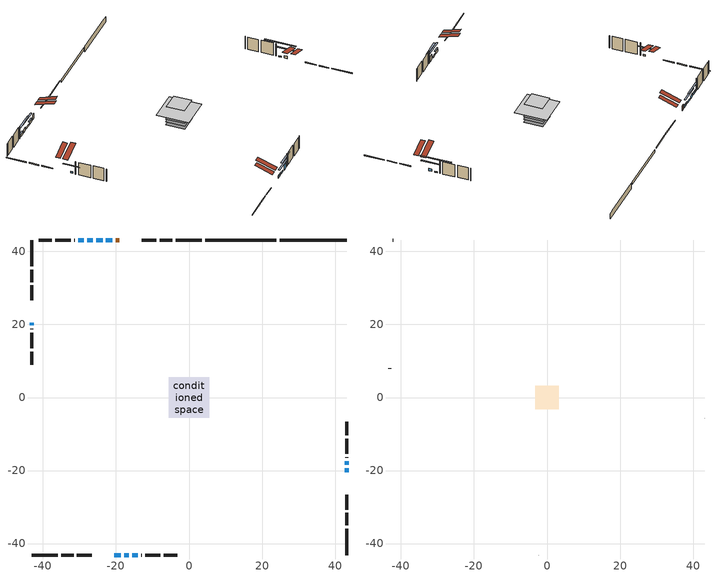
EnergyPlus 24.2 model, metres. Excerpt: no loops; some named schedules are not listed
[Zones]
conditioned space
 floor adiabatic (Floor2 construction): -3.34,-3.34 -3.34,3.34 3.34,3.34 3.34,-3.34 z0.43
 floor adiabatic (AdiabaticFloorConstruction): -5.61,-5.61 -5.61,5.61 5.61,5.61 5.61,-5.61 z2.87
 floor foundation (Slab1 construction): -3.25,-3.25 -3.25,3.25 3.25,3.25 3.25,-3.25 z-1.86
 floor foundation (Slab2 construction): -3.34,-3.34 -3.34,3.34 3.34,3.34 3.34,-3.34 z-0.65
 wall outside (RimJoist1 construction): 3.48,43.14 -3.68,43.14 / -43.14,-43.14 -35.98,-43.14 / -43.14,43.14 -43.14,35.98 / 43.14,-43.14 43.14,-35.98 z0.43:0.73
 wall outside (RimJoist2 construction): -4.61,43.14 -8.03,43.14 / -35.05,-43.14 -31.62,-43.14 / -43.14,35.05 -43.14,31.62 / 43.14,-35.05 43.14,-31.62 z0.43:0.73
 wall outside (RimJoist3 construction): -8.96,43.14 -12.96,43.14 / -30.69,-43.14 -26.69,-43.14 / -43.14,30.69 -43.14,26.69 / 43.14,-30.69 43.14,-26.69 z0.43:0.73
 wall outside (AdiabaticWallConstruction 1): -19.15,43.14 -20.04,43.14 z0.43:2.46
 wall outside (AdiabaticWallConstruction): 43.14,-20.5 43.14,-19.33 / -20.97,43.14 -22.75,43.14 / -20.5,-43.14 -18.72,-43.14 z0.43:1.35; 43.14,-18.41 43.14,-17.49 z0.43:0.79; -23.67,43.14 -25.45,43.14 / -17.8,-43.14 -16.47,-43.14 / -43.14,20.5 -43.14,19.74 z0.43:1.04; -26.38,43.14 -27.91,43.14 z0.43:1.6; -28.83,43.14 -30.36,43.14 z0.43:1.24; -15.55,-43.14 -14.07,-43.14 z0.43:2.41
 wall outside (Wall1 construction): -31.29,43.14 -31.47,43.14 / -13.15,-43.14 -12.96,-43.14 / -43.14,18.81 -43.14,18.63 / 43.14,-16.56 43.14,-16.38 z0.43:5.31
 wall outside (Wall2 construction): -32.4,43.14 -36.61,43.14 / -12.03,-43.14 -7.83,-43.14 / -43.14,17.7 -43.14,13.49 / 43.14,-15.45 43.14,-11.24 z0.43:5.31
 wall outside (Wall3 construction): -37.53,43.14 -41.18,43.14 / -6.9,-43.14 -3.25,-43.14 / -43.14,12.56 -43.14,8.91 / 43.14,-10.31 43.14,-6.66 z0.43:5.31
 wall foundation (FoundationWall1 construction): 24.85,43.14,-1.86 24.85,43.14,0.43 41.31,43.14,0.43 41.31,43.14,0.25 43.14,43.14,0.25 43.14,43.14,-1.86
 wall foundation (FoundationWall2 construction): 23.92,43.14 4.41,43.14 z-0.65:0.42
 window (WindowConstruction): 43.14,-20.5 43.14,-19.33 z0.43:1.34
 window (WindowConstruction 7): -20.97,43.14 -22.75,43.14 z0.43:1.34
 window (WindowConstruction 8): -20.5,-43.14 -18.72,-43.14 z0.43:1.34
 window (WindowConstruction 9): 43.14,-18.4 43.14,-17.49 z0.43:0.79
 window (WindowConstruction 1): -23.68,43.14 -25.45,43.14 z0.43:1.04
 window (WindowConstruction 2): -26.38,43.14 -27.9,43.14 z0.43:1.6
 window (WindowConstruction 3): -28.83,43.14 -30.36,43.14 z0.43:1.24
 window (WindowConstruction 4): -17.8,-43.14 -16.48,-43.14 z0.43:1.04
 window (WindowConstruction 5): -15.55,-43.14 -14.07,-43.14 z0.43:2.41
 window (WindowConstruction 6): -43.14,20.5 -43.14,19.74 z0.43:1.04
 door (Door): -19.15,43.14 -20.04,43.14 z0.43:2.46
 ceiling adiabatic (AdiabaticFloorConstruction): 5.61,-5.61 5.61,5.61 -5.61,5.61 -5.61,-5.61 z2.87
 roof outside (Roof2 construction): -18.22,43.14,5.31 -18.22,36.38,7.56 -16.44,36.38,7.56 -16.44,43.14,5.31; -21.43,-43.14,5.31 -21.43,-36.38,7.56 -23.21,-36.38,7.56 -23.21,-43.14,5.31; -43.14,21.43,5.31 -36.38,21.43,7.56 -36.38,23.21,7.56 -43.14,23.21,5.31; 43.14,-21.43,5.31 36.38,-21.43,7.56 36.38,-23.21,7.56 43.14,-23.21,5.31
attic - vented
 floor to conditioned space (Floor1 construction Reversed): -3.16,-3.16 -3.16,3.16 3.16,3.16 3.16,-3.16 z5.31
 wall outside (Wall4 construction): -42.11,43.14 -42.21,43.14 / -2.32,-43.14 -2.22,-43.14 / -43.14,7.98 -43.14,7.89 / 43.14,-5.74 43.14,-5.64 z0.43:5.31
 roof outside (Roof1 construction): -15.51,43.14,5.31 -15.51,36.99,7.36 -13.89,36.99,7.36 -13.89,43.14,5.31; -24.14,-43.14,5.31 -24.14,-36.99,7.36 -25.76,-36.99,7.36 -25.76,-43.14,5.31; -43.14,24.14,5.31 -36.99,24.14,7.36 -36.99,25.76,7.36 -43.14,25.76,5.31; 43.14,-24.14,5.31 36.99,-24.14,7.36 36.99,-25.76,7.36 43.14,-25.76,5.31
shading: 43.14,-16.69 43.14,-23.14 43.55,-23.14 43.55,-16.69 z3.98; -22.95,43.14 -20.77,43.14 -20.77,43.55 -22.95,43.55 z1.55; -18.52,-43.14 -20.7,-43.14 -20.7,-43.55 -18.52,-43.55 z1.55; 43.14,-12.41 43.14,-23.49 43.55,-23.49 43.55,-12.41 z5.87; -28.09,43.14 -21.04,43.14 -21.04,43.55 -28.09,43.55 z3.68; -30.54,43.14 -23.74,43.14 -23.74,43.55 -30.54,43.55 z4.24; -30.56,43.14 -28.63,43.14 -28.63,43.55 -30.56,43.55 z1.44; -13.84,-43.14 -20.43,-43.14 -20.43,-43.55 -13.84,-43.55 z3.68; -11.43,-43.14 -18.19,-43.14 -18.19,-43.55 -11.43,-43.55 z5.05; -43.14,17.1 -43.14,23.14 -43.55,23.14 -43.55,17.1 z3.68
[Building]
Building 1: Terrain=Suburbs
[Site:Location]
Edmonton Intl AP_AB: Latitude {deg}=53.31; Longitude {deg}=-113.58; Time Zone {hr}=-7; Elevation {m}=723; Keep Site Location Information=Yes
[Site:GroundTemperature:Shallow]
-1.56185, -3.61833, -3.78302, -2.80711, 1.11059, 5.01004, 8.39065, 10.5322, 10.7141, 8.97234, 5.67794, 1.89811
[Site:WaterMainsTemperature]
Calculation Method=Schedule; Temperature Schedule=mains temperature schedule
[Material] Roughness=Rough; Thermal Absorptance=0.9
Name | Thickness {m} | Conductivity {W/m-K} | Density {kg/m3} | Specific Heat {J/kg-K} | Solar Absorptance | Visible Absorptance
asphalt or fiberglass shingles | 0.00635 | 0.162714 | 1121.4 | 1465.45 | 0.4 | 0.4
ceiling loosefill ins | 0.169333 | 0.0480833 | 16.02 | 1046.75 | 0.7 | 0.7
ceiling stud and cavity | 0.1397 | 0.143467 | 65.682 | 1177.47 | 0.7 | 0.7
concrete 4.0 in. | 0.1016 | 1.803125 | 2242.8 | 837.4 | 0.7 | 0.7
concrete 8.0 in. | 0.2032 | 1.803125 | 2242.8 | 837.4 | 0.7 | 0.7
door material | 0.04445 | 0.053851 | 512.64 | 1214.23 | 0.7 | 0.7
exterior vertical ins | 0.0457286 | 0.029427 | 32.04 | 1214.23 | 0.7 | 0.7
exterior vertical ins 1 | 0.0164259 | 0.029427 | 32.04 | 1214.23 | 0.7 | 0.7
floor covering | 0.0127 | 9.015625 | 54.468 | 1339.84 | 0.6 | 0.6
floor covering 1 | 0.0127 | 0.0433444 | 54.468 | 1339.84 | 0.6 | 0.6
floor rigid ins; wall rigid ins | 0.512978 | 0.029427 | 32.04 | 1214.23 | 0.7 | 0.7
floor stud and cavity | 0.0889 | 0.218372 | 50.32683 | 1063.81 | 0.7 | 0.7
floor stud and cavity 1 | 0.1397 | 1.75129 | 37.0049 | 1207.88 | 0.7 | 0.7
furniture material conditioned space 1 | 0.1524 | 0.115458 | 640.8 | 1214.23 | 0.6 | 0.6
gypsum board | 0.0127 | 0.160291 | 801 | 837.4 | 0.6 | 0.6
gypsum board 1 | 0.0127 | 0.160291 | 801 | 837.4 | 0.7 | 0.7
osb sheathing 0.5 in. | 0.0127 | 0.115458 | 512.64 | 1214.23 | 0.7 | 0.7
osb sheathing 0.75 in. | 0.01905 | 0.115458 | 512.64 | 1214.23 | 0.7 | 0.7
osb sheathing 2.0 in. | 0.0508 | 0.115458 | 512.64 | 1214.23 | 0.7 | 0.7
rim joist stud and cavity | 0.0508 | 0.0296634 | 125.044 | 1163.47 | 0.6 | 0.6
rim joist stud and cavity 1 | 0.0508 | 0.337605 | 50.32683 | 1063.81 | 0.6 | 0.6
roof rigid ins | 0.103632 | 0.029427 | 32.04 | 1214.23 | 0.7 | 0.7
roof stud and cavity | 0.2032 | 0.248288 | 78.34581 | 1123.46 | 0.7 | 0.7
wall stud and cavity | 0.1397 | 0.106352 | 139.0536 | 1170.24 | 0.7 | 0.7
wall stud and cavity 1 | 0.1397 | 0.0937807 | 139.0536 | 1170.24 | 0.7 | 0.7
wall stud and cavity 2 | 0.1397 | 0.0942262 | 139.0536 | 1170.24 | 0.7 | 0.7
wall stud and cavity 3 | 0.0889 | 6.1454 | 50.32683 | 1063.81 | 0.6 | 0.6
wall stud and cavity 4 | 0.0889 | 0.380278 | 52.3479 | 1209.89 | 0.7 | 0.7
wall stud and cavity 5 | 0.0889 | 0.391764 | 83.0341 | 1211.67 | 0.7 | 0.7
wood siding | 0.0254 | 0.102417 | 544.68 | 1172.36 | 0.4 | 0.4
wood siding 1 | 0.00254 | 0.102417 | 544.68 | 1172.36 | 0.4 | 0.4
wood siding 2; wood siding 3; wood siding 4 | 0.0254 | 0.102417 | 544.68 | 1172.36 | 0.7 | 0.7
[WindowMaterial:SimpleGlazingSystem]
Name | U-Factor {W/m2-K} | Solar Heat Gain Coefficient
WindowMaterial | 4.22841 | 0.54
WindowMaterial 1 | 4.67697 | 0.52
WindowMaterial 2 | 3.304596 | 0.64
WindowMaterial 3 | 4.52877 | 0.52
WindowMaterial 4 | 4.732613 | 0.52
WindowMaterial 5 | 4.37263 | 0.67
WindowMaterial 6 | 4.88989 | 0.5
WindowMaterial 7 | 4.11144 | 0.55
WindowMaterial 8 | 5.90966 | 0.46
[Construction]
AdiabaticFloorConstruction: floor stud and cavity 1, floor rigid ins, osb sheathing 0.75 in., floor covering 1
AdiabaticWallConstruction: wood siding 3, wall rigid ins, wall stud and cavity 4, gypsum board
AdiabaticWallConstruction 1: wood siding 4, wall rigid ins, wall stud and cavity 4, gypsum board
Door: door material
Floor1 construction Reversed: gypsum board, ceiling stud and cavity, ceiling loosefill ins
Floor2 construction: floor stud and cavity, floor covering
FoundationWall1 construction; FoundationWall2 construction: concrete 8.0 in., gypsum board 1
furniture construction conditioned space 1: furniture material conditioned space 1
PartitionWallConstruction: gypsum board, wall stud and cavity 5, gypsum board
RimJoist1 construction; RimJoist2 construction: wood siding 2, osb sheathing 2.0 in., rim joist stud and cavity
RimJoist3 construction: wood siding 2, rim joist stud and cavity 1
Roof1 construction: asphalt or fiberglass shingles
Roof2 construction: asphalt or fiberglass shingles, roof rigid ins, osb sheathing 0.75 in., roof stud and cavity, gypsum board
Slab1 construction; Slab2 construction: concrete 4.0 in.
Wall1 construction: wood siding, osb sheathing 0.5 in., wall stud and cavity, gypsum board
Wall2 construction: wood siding, osb sheathing 0.5 in., wall stud and cavity 1, gypsum board
Wall3 construction: wood siding, osb sheathing 0.5 in., wall stud and cavity 2, gypsum board
Wall4 construction: wood siding 1, wall stud and cavity 3
WindowConstruction: WindowMaterial
WindowConstruction 1: WindowMaterial 1
WindowConstruction 2: WindowMaterial 2
WindowConstruction 3: WindowMaterial 3
WindowConstruction 4: WindowMaterial 4
WindowConstruction 5: WindowMaterial 5
WindowConstruction 6: WindowMaterial 6
WindowConstruction 7; WindowConstruction 8: WindowMaterial 7
WindowConstruction 9: WindowMaterial 8
[Zone] Multiplier=1; Part of Total Floor Area=Yes
Name | Volume {m3}
attic - vented | 13.2634
conditioned space | 449.6
[Space]
Name | Zone | Volume {m3}
attic - vented 1 | attic - vented | 13.2634
conditioned space 1 | conditioned space | 449.6
[ZoneInfiltration:EffectiveLeakageArea]
infil attic - vented 1: Zone or Space=attic - vented 1; Schedule=Always On Discrete; Effective Air Leakage Area {cm2}=1386.43; Stack Coefficient=0.000481662; Wind Coefficient=1.48283e-05
[ZoneMixing]
whole house fan mix: Zone or Space=attic - vented; Schedule=Always On Continuous; Design Flow Rate Calculation Method=Flow/Zone; Design Flow Rate {m3/s}=0; Source Zone or Space=conditioned space
[SurfaceProperty:ExposedFoundationPerimeter] Exposed Perimeter Calculation Method=TotalExposedPerimeter
Name | Total Exposed Perimeter {m}
Slab1 | 18.288
Slab2 | 19.507
[InternalMass] Zone or ZoneList=conditioned space; Space or SpaceList=conditioned space 1
Name | Construction | Surface Area {m2}
furniture mass conditioned space 1 | furniture construction conditioned space 1 | 103.016
partition wall mass | PartitionWallConstruction | 212.95
[Lights]
interior lighting: Zone or ZoneList or Space or SpaceList=conditioned space 1; Schedule=interior lighting schedule; Design Level Calculation Method=LightingLevel; Lighting Level {W}=343.2; Return Air Fraction=0; Fraction Radiant=0.6; Fraction Visible=0.2; Fraction Replaceable=1
[People]
occupants: Zone or ZoneList or Space or SpaceList=conditioned space 1; Number of People Schedule=occupants schedule; Number of People Calculation Method=People; Number of People=3; Fraction Radiant=0.314171; Sensible Heat Fraction=0.56303; Activity Level Schedule=occupants activity schedule; Carbon Dioxide Generation Rate {m3/s-W}=0; Enable ASHRAE 55 Comfort Warnings=No; Mean Radiant Temperature Calculation Type=EnclosureAveraged
[ElectricEquipment] Zone or ZoneList or Space or SpaceList=conditioned space 1; Design Level Calculation Method=EquipmentLevel
Name | Schedule | Design Level {W} | Fraction Latent | Fraction Radiant | Fraction Lost
clothes dryer | clothes dryer schedule | 140.772 | 0.015 | 0.081 | 0.85
clothes washer | clothes washer schedule | 32.1985 | 0.03 | 0.162 | 0.7
cooking range | cooking range schedule | 215.147 | 0.08 | 0.432 | 0.2
dishwasher | dishwasher schedule | 66.8632 | 0.3 | 0.18 | 0.4
fridge | fridge schedule | 72.9452 | 0 | 0.6 | 0
mech vent bath fan 0 | mech vent bath fan 0 schedule | 50.2 | 0 | 0 | 1
mech vent bath fan 1 | mech vent bath fan 1 schedule | 50.2 | 0 | 0 | 1
mech vent house fan | mech vent house fan schedule | 0 | 0 | 0 | 1
mech vent house fan cfis | mech vent house fan cfis schedule | 0 | 0 | 0 | 0
mech vent range fan 0 | mech vent range fan 0 schedule | 57 | 0 | 0 | 1
misc plug loads | misc plug loads schedule | 494.7 | 0.045 | 0.513 | 0.1
whole house fan | Always On Discrete | 0 | 0 | 0 | 1
[OtherEquipment] Zone or ZoneList or Space or SpaceList=conditioned space 1; Design Level Calculation Method=EquipmentLevel
Name | Fuel Type | Schedule | Design Level {W} | Fraction Latent | Fraction Radiant | Fraction Lost
clothes dryer 1 | Electricity | clothes dryer schedule | 0 | 0.015 | 0.081 | 0.85
cooking range 1 | Electricity | cooking range schedule | 0 | 0.08 | 0.432 | 0.2
general water use latent | None | general water use schedule | 62.594 | 1 | 0 | 0
general water use sensible | None | general water use schedule | -61.6891 | 0 | 0.6 | 0
mech vent house fan latent load | None | Always On Discrete | 0 | 1 | 0 | 0
mech vent house fan sensible load | None | Always On Discrete | 0 | 0 | 0 | 0
water heater energy adjustment1 | NaturalGas | Always On Discrete | 0.01 | 0 | 0 | 1
[ZoneInfiltration:DesignFlowRate] Zone or ZoneList or Space or SpaceList=conditioned space 1; Schedule=Always On Discrete; Design Flow Rate Calculation Method=Flow/Zone; Design Flow Rate {m3/s}=0
infil flow; natural vent flow; whole house fan flow
[Foundation:Kiva] Initial Indoor Air Temperature {C}=18; Wall Depth Below Slab {m}=0.2032; Custom Block X Position 1 {m}=0.2159; Custom Block Z Position 1 {m}=0
Name | Wall Height Above Grade {m} | Custom Block Material Name 1 | Custom Block Depth 1 {m}
Foundation Kiva 1 | 0.429981 | exterior vertical ins | 2.28999
Foundation Kiva 2 | 0.420014 | exterior vertical ins 1 | 1.07
[Foundation:Kiva:Settings]
Soil Conductivity {W/m-K}=0.849921; Soil Density {kg/m3}=1842.3; Soil Specific Heat {J/kg-K}=418.7; Ground Solar Absorptivity=0.9; Ground Thermal Absorptivity=0.9; Ground Surface Roughness {m}=0.03; Far-Field Width {m}=40; Deep-Ground Boundary Condition=ZeroFlux; Deep-Ground Depth {m}=40; Minimum Cell Dimension {m}=0.2; Maximum Cell Growth Coefficient=3; Simulation Timestep=Timestep
[Exterior:Lights]
exterior lighting: Schedule=exterior lighting schedule; Design Level {W}=75.6
[Schedule:Constant]
Name | Hourly Value
Always On Continuous; mech vent house fan schedule; mech vent house fan cfis schedule; Always On Discrete | 1
occupants activity schedule | 117.228
fridge schedule | 0
[Schedule:Week:Daily]
interior lighting schedule Week Rule - Jan1-Jan27: interior lighting schedule day, interior lighting schedule day, interior lighting schedule day, interior lighting schedule day, interior lighting schedule day, interior lighting schedule day, interior lighting schedule day, interior lighting schedule default day, interior lighting schedule default day, interior lighting schedule default day, interior lighting schedule default day, interior lighting schedule default day
interior lighting schedule Week Rule - Jan28-Feb3: interior lighting schedule day, interior lighting schedule day, interior lighting schedule day, interior lighting schedule day, interior lighting schedule day 1, interior lighting schedule day 1, interior lighting schedule day 1, interior lighting schedule default day, interior lighting schedule default day, interior lighting schedule default day, interior lighting schedule default day, interior lighting schedule default day
interior lighting schedule Week Rule - Feb4-Feb24: interior lighting schedule day 1, interior lighting schedule day 1, interior lighting schedule day 1, interior lighting schedule day 1, interior lighting schedule day 1, interior lighting schedule day 1, interior lighting schedule day 1, interior lighting schedule default day, interior lighting schedule default day, interior lighting schedule default day, interior lighting schedule default day, interior lighting schedule default day
interior lighting schedule Week Rule - Feb25-Mar3: interior lighting schedule day 1, interior lighting schedule day 1, interior lighting schedule day 1, interior lighting schedule day 1, interior lighting schedule day 2, interior lighting schedule day 2, interior lighting schedule day 2, interior lighting schedule default day, interior lighting schedule default day, interior lighting schedule default day, interior lighting schedule default day, interior lighting schedule default day
interior lighting schedule Week Rule - Mar4-Mar31: interior lighting schedule day 2, interior lighting schedule day 2, interior lighting schedule day 2, interior lighting schedule day 2, interior lighting schedule day 2, interior lighting schedule day 2, interior lighting schedule day 2, interior lighting schedule default day, interior lighting schedule default day, interior lighting schedule default day, interior lighting schedule default day, interior lighting schedule default day
interior lighting schedule Week Rule - Apr1-Apr28: interior lighting schedule day 3, interior lighting schedule day 3, interior lighting schedule day 3, interior lighting schedule day 3, interior lighting schedule day 3, interior lighting schedule day 3, interior lighting schedule day 3, interior lighting schedule default day, interior lighting schedule default day, interior lighting schedule default day, interior lighting schedule default day, interior lighting schedule default day
interior lighting schedule Week Rule - Apr29-May5: interior lighting schedule day 3, interior lighting schedule day 3, interior lighting schedule day 4, interior lighting schedule day 4, interior lighting schedule day 4, interior lighting schedule day 4, interior lighting schedule day 4, interior lighting schedule default day, interior lighting schedule default day, interior lighting schedule default day, interior lighting schedule default day, interior lighting schedule default day
interior lighting schedule Week Rule - May6-May26: interior lighting schedule day 4, interior lighting schedule day 4, interior lighting schedule day 4, interior lighting schedule day 4, interior lighting schedule day 4, interior lighting schedule day 4, interior lighting schedule day 4, interior lighting schedule default day, interior lighting schedule default day, interior lighting schedule default day, interior lighting schedule default day, interior lighting schedule default day
interior lighting schedule Week Rule - May27-Jun2: interior lighting schedule day 4, interior lighting schedule day 4, interior lighting schedule day 4, interior lighting schedule day 4, interior lighting schedule day 4, interior lighting schedule day 5, interior lighting schedule day 5, interior lighting schedule default day, interior lighting schedule default day, interior lighting schedule default day, interior lighting schedule default day, interior lighting schedule default day
interior lighting schedule Week Rule - Jun3-Jun30: interior lighting schedule day 5, interior lighting schedule day 5, interior lighting schedule day 5, interior lighting schedule day 5, interior lighting schedule day 5, interior lighting schedule day 5, interior lighting schedule day 5, interior lighting schedule default day, interior lighting schedule default day, interior lighting schedule default day, interior lighting schedule default day, interior lighting schedule default day
interior lighting schedule Week Rule - Jul1-Jul28: interior lighting schedule day 6, interior lighting schedule day 6, interior lighting schedule day 6, interior lighting schedule day 6, interior lighting schedule day 6, interior lighting schedule day 6, interior lighting schedule day 6, interior lighting schedule default day, interior lighting schedule default day, interior lighting schedule default day, interior lighting schedule default day, interior lighting schedule default day
interior lighting schedule Week Rule - Jul29-Aug4: interior lighting schedule day 6, interior lighting schedule day 6, interior lighting schedule day 6, interior lighting schedule day 7, interior lighting schedule day 7, interior lighting schedule day 7, interior lighting schedule day 7, interior lighting schedule default day, interior lighting schedule default day, interior lighting schedule default day, interior lighting schedule default day, interior lighting schedule default day
interior lighting schedule Week Rule - Aug5-Aug25: interior lighting schedule day 7, interior lighting schedule day 7, interior lighting schedule day 7, interior lighting schedule day 7, interior lighting schedule day 7, interior lighting schedule day 7, interior lighting schedule day 7, interior lighting schedule default day, interior lighting schedule default day, interior lighting schedule default day, interior lighting schedule default day, interior lighting schedule default day
interior lighting schedule Week Rule - Aug26-Sep1: interior lighting schedule day 7, interior lighting schedule day 7, interior lighting schedule day 7, interior lighting schedule day 7, interior lighting schedule day 7, interior lighting schedule day 7, interior lighting schedule day 8, interior lighting schedule default day, interior lighting schedule default day, interior lighting schedule default day, interior lighting schedule default day, interior lighting schedule default day
interior lighting schedule Week Rule - Sep2-Sep29: interior lighting schedule day 8, interior lighting schedule day 8, interior lighting schedule day 8, interior lighting schedule day 8, interior lighting schedule day 8, interior lighting schedule day 8, interior lighting schedule day 8, interior lighting schedule default day, interior lighting schedule default day, interior lighting schedule default day, interior lighting schedule default day, interior lighting schedule default day
interior lighting schedule Week Rule - Sep30-Oct6: interior lighting schedule day 8, interior lighting schedule day 9, interior lighting schedule day 9, interior lighting schedule day 9, interior lighting schedule day 9, interior lighting schedule day 9, interior lighting schedule day 9, interior lighting schedule default day, interior lighting schedule default day, interior lighting schedule default day, interior lighting schedule default day, interior lighting schedule default day
interior lighting schedule Week Rule - Oct7-Oct27: interior lighting schedule day 9, interior lighting schedule day 9, interior lighting schedule day 9, interior lighting schedule day 9, interior lighting schedule day 9, interior lighting schedule day 9, interior lighting schedule day 9, interior lighting schedule default day, interior lighting schedule default day, interior lighting schedule default day, interior lighting schedule default day, interior lighting schedule default day
interior lighting schedule Week Rule - Oct28-Nov3: interior lighting schedule day 9, interior lighting schedule day 9, interior lighting schedule day 9, interior lighting schedule day 9, interior lighting schedule day 10, interior lighting schedule day 10, interior lighting schedule day 10, interior lighting schedule default day, interior lighting schedule default day, interior lighting schedule default day, interior lighting schedule default day, interior lighting schedule default day
interior lighting schedule Week Rule - Nov4-Nov24: interior lighting schedule day 10, interior lighting schedule day 10, interior lighting schedule day 10, interior lighting schedule day 10, interior lighting schedule day 10, interior lighting schedule day 10, interior lighting schedule day 10, interior lighting schedule default day, interior lighting schedule default day, interior lighting schedule default day, interior lighting schedule default day, interior lighting schedule default day
interior lighting schedule Week Rule - Nov25-Dec1: interior lighting schedule day 10, interior lighting schedule day 10, interior lighting schedule day 10, interior lighting schedule day 10, interior lighting schedule day 10, interior lighting schedule day 10, interior lighting schedule day 11, interior lighting schedule default day, interior lighting schedule default day, interior lighting schedule default day, interior lighting schedule default day, interior lighting schedule default day
interior lighting schedule Week Rule - Dec2-Dec31: interior lighting schedule day 11, interior lighting schedule day 11, interior lighting schedule day 11, interior lighting schedule day 11, interior lighting schedule day 11, interior lighting schedule day 11, interior lighting schedule day 11, interior lighting schedule default day, interior lighting schedule default day, interior lighting schedule default day, interior lighting schedule default day, interior lighting schedule default day
occupants schedule Week Rule - Jan1-Dec31: occupants schedule day, occupants schedule day, occupants schedule day, occupants schedule day, occupants schedule day, occupants schedule day, occupants schedule day, occupants schedule default day, occupants schedule default day, occupants schedule default day, occupants schedule default day, occupants schedule default day
clothes dryer schedule Week Rule - Jan1-Dec31: clothes dryer schedule day, clothes dryer schedule day, clothes dryer schedule day, clothes dryer schedule day, clothes dryer schedule day, clothes dryer schedule day, clothes dryer schedule day, clothes dryer schedule default day, clothes dryer schedule default day, clothes dryer schedule default day, clothes dryer schedule default day, clothes dryer schedule default day
clothes washer schedule Week Rule - Jan1-Dec31: clothes washer schedule day, clothes washer schedule day, clothes washer schedule day, clothes washer schedule day, clothes washer schedule day, clothes washer schedule day, clothes washer schedule day, clothes washer schedule default day, clothes washer schedule default day, clothes washer schedule default day, clothes washer schedule default day, clothes washer schedule default day
cooking range schedule Week Rule - Jan1-Dec31: cooking range schedule day, cooking range schedule day, cooking range schedule day, cooking range schedule day, cooking range schedule day, cooking range schedule day, cooking range schedule day, cooking range schedule default day, cooking range schedule default day, cooking range schedule default day, cooking range schedule default day, cooking range schedule default day
dishwasher schedule Week Rule - Jan1-Dec31: dishwasher schedule day, dishwasher schedule day, dishwasher schedule day, dishwasher schedule day, dishwasher schedule day, dishwasher schedule day, dishwasher schedule day, dishwasher schedule default day, dishwasher schedule default day, dishwasher schedule default day, dishwasher schedule default day, dishwasher schedule default day
mech vent bath fan 0 schedule Week Rule - Jan1-Dec31: mech vent bath fan 0 schedule day, mech vent bath fan 0 schedule day, mech vent bath fan 0 schedule day, mech vent bath fan 0 schedule day, mech vent bath fan 0 schedule day, mech vent bath fan 0 schedule day, mech vent bath fan 0 schedule day, mech vent bath fan 0 schedule default day, mech vent bath fan 0 schedule default day, mech vent bath fan 0 schedule default day, mech vent bath fan 0 schedule default day, mech vent bath fan 0 schedule default day
mech vent bath fan 1 schedule Week Rule - Jan1-Dec31: mech vent bath fan 1 schedule day, mech vent bath fan 1 schedule day, mech vent bath fan 1 schedule day, mech vent bath fan 1 schedule day, mech vent bath fan 1 schedule day, mech vent bath fan 1 schedule day, mech vent bath fan 1 schedule day, mech vent bath fan 1 schedule default day, mech vent bath fan 1 schedule default day, mech vent bath fan 1 schedule default day, mech vent bath fan 1 schedule default day, mech vent bath fan 1 schedule default day
mech vent range fan 0 schedule Week Rule - Jan1-Dec31: mech vent range fan 0 schedule day, mech vent range fan 0 schedule day, mech vent range fan 0 schedule day, mech vent range fan 0 schedule day, mech vent range fan 0 schedule day, mech vent range fan 0 schedule day, mech vent range fan 0 schedule day, mech vent range fan 0 schedule default day, mech vent range fan 0 schedule default day, mech vent range fan 0 schedule default day, mech vent range fan 0 schedule default day, mech vent range fan 0 schedule default day
misc plug loads schedule Week Rule - Jan1-Dec31: misc plug loads schedule day, misc plug loads schedule day, misc plug loads schedule day, misc plug loads schedule day, misc plug loads schedule day, misc plug loads schedule day, misc plug loads schedule day, misc plug loads schedule default day, misc plug loads schedule default day, misc plug loads schedule default day, misc plug loads schedule default day, misc plug loads schedule default day
general water use schedule Week Rule - Jan1-Dec31: general water use schedule day, general water use schedule day, general water use schedule day, general water use schedule day, general water use schedule day, general water use schedule day, general water use schedule day, general water use schedule default day, general water use schedule default day, general water use schedule default day, general water use schedule default day, general water use schedule default day
exterior lighting schedule Week Rule - Jan1-Jan27: exterior lighting schedule day, exterior lighting schedule day, exterior lighting schedule day, exterior lighting schedule day, exterior lighting schedule day, exterior lighting schedule day, exterior lighting schedule day, exterior lighting schedule default day, exterior lighting schedule default day, exterior lighting schedule default day, exterior lighting schedule default day, exterior lighting schedule default day
exterior lighting schedule Week Rule - Jan28-Feb3: exterior lighting schedule day, exterior lighting schedule day, exterior lighting schedule day, exterior lighting schedule day, exterior lighting schedule day 1, exterior lighting schedule day 1, exterior lighting schedule day 1, exterior lighting schedule default day, exterior lighting schedule default day, exterior lighting schedule default day, exterior lighting schedule default day, exterior lighting schedule default day
exterior lighting schedule Week Rule - Feb4-Feb24: exterior lighting schedule day 1, exterior lighting schedule day 1, exterior lighting schedule day 1, exterior lighting schedule day 1, exterior lighting schedule day 1, exterior lighting schedule day 1, exterior lighting schedule day 1, exterior lighting schedule default day, exterior lighting schedule default day, exterior lighting schedule default day, exterior lighting schedule default day, exterior lighting schedule default day
exterior lighting schedule Week Rule - Feb25-Mar3: exterior lighting schedule day 1, exterior lighting schedule day 1, exterior lighting schedule day 1, exterior lighting schedule day 1, exterior lighting schedule day 2, exterior lighting schedule day 2, exterior lighting schedule day 2, exterior lighting schedule default day, exterior lighting schedule default day, exterior lighting schedule default day, exterior lighting schedule default day, exterior lighting schedule default day
exterior lighting schedule Week Rule - Mar4-Mar31: exterior lighting schedule day 2, exterior lighting schedule day 2, exterior lighting schedule day 2, exterior lighting schedule day 2, exterior lighting schedule day 2, exterior lighting schedule day 2, exterior lighting schedule day 2, exterior lighting schedule default day, exterior lighting schedule default day, exterior lighting schedule default day, exterior lighting schedule default day, exterior lighting schedule default day
exterior lighting schedule Week Rule - Apr1-Apr28: exterior lighting schedule day 3, exterior lighting schedule day 3, exterior lighting schedule day 3, exterior lighting schedule day 3, exterior lighting schedule day 3, exterior lighting schedule day 3, exterior lighting schedule day 3, exterior lighting schedule default day, exterior lighting schedule default day, exterior lighting schedule default day, exterior lighting schedule default day, exterior lighting schedule default day
exterior lighting schedule Week Rule - Apr29-May5: exterior lighting schedule day 3, exterior lighting schedule day 3, exterior lighting schedule day 4, exterior lighting schedule day 4, exterior lighting schedule day 4, exterior lighting schedule day 4, exterior lighting schedule day 4, exterior lighting schedule default day, exterior lighting schedule default day, exterior lighting schedule default day, exterior lighting schedule default day, exterior lighting schedule default day
exterior lighting schedule Week Rule - May6-May26: exterior lighting schedule day 4, exterior lighting schedule day 4, exterior lighting schedule day 4, exterior lighting schedule day 4, exterior lighting schedule day 4, exterior lighting schedule day 4, exterior lighting schedule day 4, exterior lighting schedule default day, exterior lighting schedule default day, exterior lighting schedule default day, exterior lighting schedule default day, exterior lighting schedule default day
exterior lighting schedule Week Rule - May27-Jun2: exterior lighting schedule day 4, exterior lighting schedule day 4, exterior lighting schedule day 4, exterior lighting schedule day 4, exterior lighting schedule day 4, exterior lighting schedule day 5, exterior lighting schedule day 5, exterior lighting schedule default day, exterior lighting schedule default day, exterior lighting schedule default day, exterior lighting schedule default day, exterior lighting schedule default day
exterior lighting schedule Week Rule - Jun3-Jun30: exterior lighting schedule day 5, exterior lighting schedule day 5, exterior lighting schedule day 5, exterior lighting schedule day 5, exterior lighting schedule day 5, exterior lighting schedule day 5, exterior lighting schedule day 5, exterior lighting schedule default day, exterior lighting schedule default day, exterior lighting schedule default day, exterior lighting schedule default day, exterior lighting schedule default day
exterior lighting schedule Week Rule - Jul1-Jul28: exterior lighting schedule day 6, exterior lighting schedule day 6, exterior lighting schedule day 6, exterior lighting schedule day 6, exterior lighting schedule day 6, exterior lighting schedule day 6, exterior lighting schedule day 6, exterior lighting schedule default day, exterior lighting schedule default day, exterior lighting schedule default day, exterior lighting schedule default day, exterior lighting schedule default day
[Schedule:Year]
interior lighting schedule: interior lighting schedule Week Rule - Jan1-Jan27, 1, 1, 1, 27, interior lighting schedule Week Rule - Jan28-Feb3, 1, 28, 2, 3, interior lighting schedule Week Rule - Feb4-Feb24, 2, 4, 2, 24, interior lighting schedule Week Rule - Feb25-Mar3, 2, 25, 3, 3, interior lighting schedule Week Rule - Mar4-Mar31, 3, 4, 3, 31, interior lighting schedule Week Rule - Apr1-Apr28, 4, 1, 4, 28, interior lighting schedule Week Rule - Apr29-May5, 4, 29, 5, 5, interior lighting schedule Week Rule - May6-May26, 5, 6, 5, 26, interior lighting schedule Week Rule - May27-Jun2, 5, 27, 6, 2, interior lighting schedule Week Rule - Jun3-Jun30, 6, 3, 6, 30, interior lighting schedule Week Rule - Jul1-Jul28, 7, 1, 7, 28, interior lighting schedule Week Rule - Jul29-Aug4, 7, 29, 8, 4, interior lighting schedule Week Rule - Aug5-Aug25, 8, 5, 8, 25, interior lighting schedule Week Rule - Aug26-Sep1, 8, 26, 9, 1, interior lighting schedule Week Rule - Sep2-Sep29, 9, 2, 9, 29, interior lighting schedule Week Rule - Sep30-Oct6, 9, 30, 10, 6, interior lighting schedule Week Rule - Oct7-Oct27, 10, 7, 10, 27, interior lighting schedule Week Rule - Oct28-Nov3, 10, 28, 11, 3, interior lighting schedule Week Rule - Nov4-Nov24, 11, 4, 11, 24, interior lighting schedule Week Rule - Nov25-Dec1, 11, 25, 12, 1, interior lighting schedule Week Rule - Dec2-Dec31, 12, 2, 12, 31
occupants schedule: occupants schedule Week Rule - Jan1-Dec31, 1, 1, 12, 31
clothes dryer schedule: clothes dryer schedule Week Rule - Jan1-Dec31, 1, 1, 12, 31
clothes washer schedule: clothes washer schedule Week Rule - Jan1-Dec31, 1, 1, 12, 31
cooking range schedule: cooking range schedule Week Rule - Jan1-Dec31, 1, 1, 12, 31
dishwasher schedule: dishwasher schedule Week Rule - Jan1-Dec31, 1, 1, 12, 31
mech vent bath fan 0 schedule: mech vent bath fan 0 schedule Week Rule - Jan1-Dec31, 1, 1, 12, 31
mech vent bath fan 1 schedule: mech vent bath fan 1 schedule Week Rule - Jan1-Dec31, 1, 1, 12, 31
mech vent range fan 0 schedule: mech vent range fan 0 schedule Week Rule - Jan1-Dec31, 1, 1, 12, 31
misc plug loads schedule: misc plug loads schedule Week Rule - Jan1-Dec31, 1, 1, 12, 31
general water use schedule: general water use schedule Week Rule - Jan1-Dec31, 1, 1, 12, 31
exterior lighting schedule: exterior lighting schedule Week Rule - Jan1-Jan27, 1, 1, 1, 27, exterior lighting schedule Week Rule - Jan28-Feb3, 1, 28, 2, 3, exterior lighting schedule Week Rule - Feb4-Feb24, 2, 4, 2, 24, exterior lighting schedule Week Rule - Feb25-Mar3, 2, 25, 3, 3, exterior lighting schedule Week Rule - Mar4-Mar31, 3, 4, 3, 31, exterior lighting schedule Week Rule - Apr1-Apr28, 4, 1, 4, 28, exterior lighting schedule Week Rule - Apr29-May5, 4, 29, 5, 5, exterior lighting schedule Week Rule - May6-May26, 5, 6, 5, 26, exterior lighting schedule Week Rule - May27-Jun2, 5, 27, 6, 2, exterior lighting schedule Week Rule - Jun3-Jun30, 6, 3, 6, 30, exterior lighting schedule Week Rule - Jul1-Jul28, 7, 1, 7, 28, exterior lighting schedule Week Rule - Jul29-Aug4, 7, 29, 8, 4, exterior lighting schedule Week Rule - Aug5-Aug25, 8, 5, 8, 25, exterior lighting schedule Week Rule - Aug26-Sep1, 8, 26, 9, 1, exterior lighting schedule Week Rule - Sep2-Sep29, 9, 2, 9, 29, exterior lighting schedule Week Rule - Sep30-Oct6, 9, 30, 10, 6, exterior lighting schedule Week Rule - Oct7-Oct27, 10, 7, 10, 27, exterior lighting schedule Week Rule - Oct28-Nov3, 10, 28, 11, 3, exterior lighting schedule Week Rule - Nov4-Nov24, 11, 4, 11, 24, exterior lighting schedule Week Rule - Nov25-Dec1, 11, 25, 12, 1, exterior lighting schedule Week Rule - Dec2-Dec31, 12, 2, 12, 31
[Schedule:Compact]
mains temperature schedule: Through: 01/01, For: AllDays, Until: 24:00, 3.97167, Through: 01/02, For: AllDays, Until: 24:00, 3.90778, Through: 01/03, For: AllDays, Until: 24:00, 3.84556, Through: 01/04, For: AllDays, Until: 24:00, 3.78389, Through: 01/05, For: AllDays, Until: 24:00, 3.72278, Through: 01/06, For: AllDays, Until: 24:00, 3.66278, Through: 01/07, For: AllDays, Until: 24:00, 3.60389, Through: 01/08, For: AllDays, Until: 24:00, 3.54556, Through: 01/09, For: AllDays, Until: 24:00, 3.48833, Through: 01/10, For: AllDays, Until: 24:00, 3.43167, Through: 01/11, For: AllDays, Until: 24:00, 3.37611, Through: 01/12, For: AllDays, Until: 24:00, 3.32167, Through: 01/13, For: AllDays, Until: 24:00, 3.26833, Through: 01/14, For: AllDays, Until: 24:00, 3.21556, Through: 01/15, For: AllDays, Until: 24:00, 3.16444, Through: 01/16, For: AllDays, Until: 24:00, 3.11389, Through: 01/17, For: AllDays, Until: 24:00, 3.06444, Through: 01/18, For: AllDays, Until: 24:00, 3.01611, Through: 01/19, For: AllDays, Until: 24:00, 2.96889, Through: 01/20, For: AllDays, Until: 24:00, 2.92278, Through: 01/21, For: AllDays, Until: 24:00, 2.87722, Through: 01/22, For: AllDays, Until: 24:00, 2.83333, Through: 01/23, For: AllDays, Until: 24:00, 2.79056, Through: 01/24, For: AllDays, Until: 24:00, 2.74889, Through: 01/25, For: AllDays, Until: 24:00, 2.70833, Through: 01/26, For: AllDays, Until: 24:00, 2.66889, Through: 01/27, For: AllDays, Until: 24:00, 2.63056, Through: 01/28, For: AllDays, Until: 24:00, 2.59333, Through: 01/29, For: AllDays, Until: 24:00, 2.55778, Through: 01/30, For: AllDays, Until: 24:00, 2.52278, Through: 01/31, For: AllDays, Until: 24:00, 2.48944, Through: 02/01, For: AllDays, Until: 24:00, 2.45722, Through: 02/02, For: AllDays, Until: 24:00, 2.42611, Through: 02/03, For: AllDays, Until: 24:00, 2.39667, Through: 02/04, For: AllDays, Until: 24:00, 2.36833, Through: 02/05, For: AllDays, Until: 24:00, 2.34111, Through: 02/06, For: AllDays, Until: 24:00, 2.315, Through: 02/07, For: AllDays, Until: 24:00, 2.29056, Through: 02/08, For: AllDays, Until: 24:00, 2.26722, Through: 02/09, For: AllDays, Until: 24:00, 2.245, Through: 02/10, For: AllDays, Until: 24:00, 2.22444, Through: 02/11, For: AllDays, Until: 24:00, 2.20444, Through: 02/12, For: AllDays, Until: 24:00, 2.18667, Through: 02/13, For: AllDays, Until: 24:00, 2.17, Through: 02/14, For: AllDays, Until: 24:00, 2.15444, Through: 02/15, For: AllDays, Until: 24:00, 2.14, Through: 02/16, For: AllDays, Until: 24:00, 2.12722, Through: 02/17, For: AllDays, Until: 24:00, 2.11556, Through: 02/18, For: AllDays, Until: 24:00, 2.10556, Through: 02/19, For: AllDays, Until: 24:00, 2.09667, Through: 02/20, For: AllDays, Until: 24:00, 2.08889, Through: 02/21, For: AllDays, Until: 24:00, 2.08278, Through: 02/22, For: AllDays, Until: 24:00, 2.07833, Through: 02/23, For: AllDays, Until: 24:00, 2.07444, Through: 02/24, For: AllDays, Until: 24:00, 2.07278, Through: 02/25, For: AllDays, Until: 24:00, 2.07167, Through: 02/26, For: AllDays, Until: 24:00, 2.07222, Through: 02/27, For: AllDays, Until: 24:00, 2.07444, Through: 02/28, For: AllDays, Until: 24:00, 2.07778, Through: 03/01, For: AllDays, Until: 24:00, 2.08222, Through: 03/02, For: AllDays, Until: 24:00, 2.08833, Through: 03/03, For: AllDays, Until: 24:00, 2.09556, Through: 03/04, For: AllDays, Until: 24:00, 2.10444, Through: 03/05, For: AllDays, Until: 24:00, 2.11444, Through: 03/06, For: AllDays, Until: 24:00, 2.12556, Through: 03/07, For: AllDays, Until: 24:00, 2.13833, Through: 03/08, For: AllDays, Until: 24:00, 2.15278, Through: 03/09, For: AllDays, Until: 24:00, 2.16778, Through: 03/10, For: AllDays, Until: 24:00, 2.18444, Through: 03/11, For: AllDays, Until: 24:00, 2.20278, Through: 03/12, For: AllDays, Until: 24:00, 2.22167, Through: 03/13, For: AllDays, Until: 24:00, 2.24278, Through: 03/14, For: AllDays, Until: 24:00, 2.26444, Through: 03/15, For: AllDays, Until: 24:00, 2.28778, Through: 03/16, For: AllDays, Until: 24:00, 2.31222, Through: 03/17, For: AllDays, Until: 24:00, 2.33778, Through: 03/18, For: AllDays, Until: 24:00, 2.365, Through: 03/19, For: AllDays, Until: 24:00, 2.39333, Through: 03/20, For: AllDays, Until: 24:00, 2.42278, Through: 03/21, For: AllDays, Until: 24:00, 2.45389, Through: 03/22, For: AllDays, Until: 24:00, 2.48611, Through: 03/23, For: AllDays, Until: 24:00, 2.51889, Through: 03/24, For: AllDays, Until: 24:00, 2.55389, Through: 03/25, For: AllDays, Until: 24:00, 2.58944, Through: 03/26, For: AllDays, Until: 24:00, 2.62611, Through: 03/27, For: AllDays, Until: 24:00, 2.66444, Through: 03/28, For: AllDays, Until: 24:00, 2.70389, Through: 03/29, For: AllDays, Until: 24:00, 2.74389, Through: 03/30, For: AllDays, Until: 24:00, 2.78556, Through: 03/31, For: AllDays, Until: 24:00, 2.82833, Through: 04/01, For: AllDays, Until: 24:00, 2.87222, Through: 04/02, For: AllDays, Until: 24:00, 2.91722, Through: 04/03, For: AllDays, Until: 24:00, 2.96333, Through: 04/04, For: AllDays, Until: 24:00, 3.01056, Through: 04/05, For: AllDays, Until: 24:00, 3.05889, Through: 04/06, For: AllDays, Until: 24:00, 3.10833, Through: 04/07, For: AllDays, Until: 24:00, 3.15833, Through: 04/08, For: AllDays, Until: 24:00, 3.21, Through: 04/09, For: AllDays, Until: 24:00, 3.26222, Through: 04/10, For: AllDays, Until: 24:00, 3.31556, Through: 04/11, For: AllDays, Until: 24:00, 3.37, Through: 04/12, For: AllDays, Until: 24:00, 3.42556, Through: 04/13, For: AllDays, Until: 24:00, 3.48167, Through: 04/14, For: AllDays, Until: 24:00, 3.53889, Through: 04/15, For: AllDays, Until: 24:00, 3.59722, Through: 04/16, For: AllDays, Until: 24:00, 3.65611, Through: 04/17, For: AllDays, Until: 24:00, 3.71611, Through: 04/18, For: AllDays, Until: 24:00, 3.77667, Through: 04/19, For: AllDays, Until: 24:00, 3.83833, Through: 04/20, For: AllDays, Until: 24:00, 3.90111, Through: 04/21, For: AllDays, Until: 24:00, 3.96444, Through: 04/22, For: AllDays, Until: 24:00, 4.02833, Through: 04/23, For: AllDays, Until: 24:00, 4.09333, Through: 04/24, For: AllDays, Until: 24:00, 4.15889, Through: 04/25, For: AllDays, Until: 24:00, 4.225, Through: 04/26, For: AllDays, Until: 24:00, 4.29222, Through: 04/27, For: AllDays, Until: 24:00, 4.36, Through: 04/28, For: AllDays, Until: 24:00, 4.42833, Through: 04/29, For: AllDays, Until: 24:00, 4.49722, Through: 04/30, For: AllDays, Until: 24:00, 4.56667, Through: 05/01, For: AllDays, Until: 24:00, 4.63722, Through: 05/02, For: AllDays, Until: 24:00, 4.70833, Through: 05/03, For: AllDays, Until: 24:00, 4.77944, Through: 05/04, For: AllDays, Until: 24:00, 4.85167, Through: 05/05, For: AllDays, Until: 24:00, 4.92389, Through: 05/06, For: AllDays, Until: 24:00, 4.99722, Through: 05/07, For: AllDays, Until: 24:00, 5.07056, Through: 05/08, For: AllDays, Until: 24:00, 5.145, Through: 05/09, For: AllDays, Until: 24:00, 5.21944, Through: 05/10, For: AllDays, Until: 24:00, 5.29389, Through: 05/11, For: AllDays, Until: 24:00, 5.36944, Through: 05/12, For: AllDays, Until: 24:00, 5.445, Through: 05/13, For: AllDays, Until: 24:00, 5.52111, Through: 05/14, For: AllDays, Until: 24:00, 5.59722, Through: 05/15, For: AllDays, Until: 24:00, 5.67389, Through: 05/16, For: AllDays, Until: 24:00, 5.75056, Through: 05/17, For: AllDays, Until: 24:00, 5.82778, Through: 05/18, For: AllDays, Until: 24:00, 5.90556, Through: 05/19, For: AllDays, Until: 24:00, 5.98278, Through: 05/20, For: AllDays, Until: 24:00, 6.06056, Through: 05/21, For: AllDays, Until: 24:00, 6.13889, Through: 05/22, For: AllDays, Until: 24:00, 6.21667, Through: 05/23, For: AllDays, Until: 24:00, 6.295, Through: 05/24, For: AllDays, Until: 24:00, 6.37333, Through: 05/25, For: AllDays, Until: 24:00, 6.45222, Through: 05/26, For: AllDays, Until: 24:00, 6.53056, Through: 05/27, For: AllDays, Until: 24:00, 6.60889, Through: 05/28, For: AllDays, Until: 24:00, 6.68778, Through: 05/29, For: AllDays, Until: 24:00, 6.76611, Through: 05/30, For: AllDays, Until: 24:00, 6.84444, Through: 05/31, For: AllDays, Until: 24:00, 6.92278, Through: 06/01, For: AllDays, Until: 24:00, 7.00111, Through: 06/02, For: AllDays, Until: 24:00, 7.07944, Through: 06/03, For: AllDays, Until: 24:00, 7.15778, Through: 06/04, For: AllDays, Until: 24:00, 7.23556, Through: 06/05, For: AllDays, Until: 24:00, 7.31333, Through: 06/06, For: AllDays, Until: 24:00, 7.39056, Through: 06/07, For: AllDays, Until: 24:00, 7.46833, Through: 06/08, For: AllDays, Until: 24:00, 7.545, Through: 06/09, For: AllDays, Until: 24:00, 7.62222, Through: 06/10, For: AllDays, Until: 24:00, 7.69833, Through: 06/11, For: AllDays, Until: 24:00, 7.775, Through: 06/12, For: AllDays, Until: 24:00, 7.85056, Through: 06/13, For: AllDays, Until: 24:00, 7.92611, Through: 06/14, For: AllDays, Until: 24:00, 8.00111, Through: 06/15, For: AllDays, Until: 24:00, 8.07611, Through: 06/16, For: AllDays, Until: 24:00, 8.15056, Through: 06/17, For: AllDays, Until: 24:00, 8.22389, Through: 06/18, For: AllDays, Until: 24:00, 8.29778, Through: 06/19, For: AllDays, Until: 24:00, 8.37056, Through: 06/20, For: AllDays, Until: 24:00, 8.44278, Through: 06/21, For: AllDays, Until: 24:00, 8.51444, Through: 06/22, For: AllDays, Until: 24:00, 8.58611, Through: 06/23, For: AllDays, Until: 24:00, 8.65667, Through: 06/24, For: AllDays, Until: 24:00, 8.72667, Through: 06/25, For: AllDays, Until: 24:00, 8.79611, Through: 06/26, For: AllDays, Until: 24:00, 8.865, Through: 06/27, For: AllDays, Until: 24:00, 8.93333, Through: 06/28, For: AllDays, Until: 24:00, 9.00056, Through: 06/29, For: AllDays, Until: 24:00, 9.06778, Through: 06/30, For: AllDays, Until: 24:00, 9.13333, Through: 07/01, For: AllDays, Until: 24:00, 9.19889, Through: 07/02, For: AllDays, Until: 24:00, 9.26333, Through: 07/03, For: AllDays, Until: 24:00, 9.32722, Through: 07/04, For: AllDays, Until: 24:00, 9.39056, Through: 07/05, For: AllDays, Until: 24:00, 9.45278, Through: 07/06, For: AllDays, Until: 24:00, 9.51389, Through: 07/07, For: AllDays, Until: 24:00, 9.57444, Through: 07/08, For: AllDays, Until: 24:00, 9.63389, Through: 07/09, For: AllDays, Until: 24:00, 9.69278, Through: 07/10, For: AllDays, Until: 24:00, 9.75056, Through: 07/11, For: AllDays, Until: 24:00, 9.80778, Through: 07/12, For: AllDays, Until: 24:00, 9.86333, Through: 07/13, For: AllDays, Until: 24:00, 9.91833, Through: 07/14, For: AllDays, Until: 24:00, 9.97278, Through: 07/15, For: AllDays, Until: 24:00, 10.0256, Through: 07/16, For: AllDays, Until: 24:00, 10.0778, Through: 07/17, For: AllDays, Until: 24:00, 10.1289, Through: 07/18, For: AllDays, Until: 24:00, 10.1789, Through: 07/19, For: AllDays, Until: 24:00, 10.2278, Through: 07/20, For: AllDays, Until: 24:00, 10.2756, Through: 07/21, For: AllDays, Until: 24:00, 10.3222, Through: 07/22, For: AllDays, Until: 24:00, 10.3683, Through: 07/23, For: AllDays, Until: 24:00, 10.4128, Through: 07/24, For: AllDays, Until: 24:00, 10.4561, Through: 07/25, For: AllDays, Until: 24:00, 10.4989, Through: 07/26, For: AllDays, Until: 24:00, 10.54, Through: 07/27, For: AllDays, Until: 24:00, 10.58, Through: 07/28, For: AllDays, Until: 24:00, 10.6189, Through: 07/29, For: AllDays, Until: 24:00, 10.6567, Through: 07/30, For: AllDays, Until: 24:00, 10.6928, Through: 07/31, For: AllDays, Until: 24:00, 10.7283, Through: 08/01, For: AllDays, Until: 24:00, 10.7622, Through: 08/02, For: AllDays, Until: 24:00, 10.7956, Through: 08/03, For: AllDays, Until: 24:00, 10.8272, Through: 08/04, For: AllDays, Until: 24:00, 10.8572, Through: 08/05, For: AllDays, Until: 24:00, 10.8867, Through: 08/06, For: AllDays, Until: 24:00, 10.9144, Through: 08/07, For: AllDays, Until: 24:00, 10.9411, Through: 08/08, For: AllDays, Until: 24:00, 10.9667, Through: 08/09, For: AllDays, Until: 24:00, 10.9906, Through: 08/10, For: AllDays, Until: 24:00, 11.0133, Through: 08/11, For: AllDays, Until: 24:00, 11.035, Through: 08/12, For: AllDays, Until: 24:00, 11.055, Through: 08/13, For: AllDays, Until: 24:00, 11.0739, Through: 08/14, For: AllDays, Until: 24:00, 11.0917, Through: 08/15, For: AllDays, Until: 24:00, 11.1078, Through: 08/16, For: AllDays, Until: 24:00, 11.1228, Through: 08/17, For: AllDays, Until: 24:00, 11.1361, Through: 08/18, For: AllDays, Until: 24:00, 11.1483, Through: 08/19, For: AllDays, Until: 24:00, 11.1594, Through: 08/20, For: AllDays, Until: 24:00, 11.1689, Through: 08/21, For: AllDays, Until: 24:00, 11.1772, Through: 08/22, For: AllDays, Until: 24:00, 11.1844, Through: 08/23, For: AllDays, Until: 24:00, 11.19, Through: 08/24, For: AllDays, Until: 24:00, 11.1939, Through: 08/25, For: AllDays, Until: 24:00, 11.1967, Through: 08/26, For: AllDays, Until: 24:00, 11.1983, Through: 08/27, For: AllDays, Until: 24:00, 11.1983, Through: 08/28, For: AllDays, Until: 24:00, 11.1972, Through: 08/29, For: AllDays, Until: 24:00, 11.195, Through: 08/30, For: AllDays, Until: 24:00, 11.1911, Through: 08/31, For: AllDays, Until: 24:00, 11.1856, Through: 09/01, For: AllDays, Until: 24:00, 11.1789, Through: 09/02, For: AllDays, Until: 24:00, 11.1711, Through: 09/03, For: AllDays, Until: 24:00, 11.1617, Through: 09/04, For: AllDays, Until: 24:00, 11.1511, Through: 09/05, For: AllDays, Until: 24:00, 11.1394, Through: 09/06, For: AllDays, Until: 24:00, 11.1261, Through: 09/07, For: AllDays, Until: 24:00, 11.1111, Through: 09/08, For: AllDays, Until: 24:00, 11.0956, Through: 09/09, For: AllDays, Until: 24:00, 11.0778, Through: 09/10, For: AllDays, Until: 24:00, 11.0594, Through: 09/11, For: AllDays, Until: 24:00, 11.0394, Through: 09/12, For: AllDays, Until: 24:00, 11.0183, Through: 09/13, For: AllDays, Until: 24:00, 10.9961, Through: 09/14, For: AllDays, Until: 24:00, 10.9722, Through: 09/15, For: AllDays, Until: 24:00, 10.9472, Through: 09/16, For: AllDays, Until: 24:00, 10.9206, Through: 09/17, For: AllDays, Until: 24:00, 10.8928, Through: 09/18, For: AllDays, Until: 24:00, 10.8639, Through: 09/19, For: AllDays, Until: 24:00, 10.8339, Through: 09/20, For: AllDays, Until: 24:00, 10.8028, Through: 09/21, For: AllDays, Until: 24:00, 10.77, Through: 09/22, For: AllDays, Until: 24:00, 10.7361, Through: 09/23, For: AllDays, Until: 24:00, 10.7011, Through: 09/24, For: AllDays, Until: 24:00, 10.665, Through: 09/25, For: AllDays, Until: 24:00, 10.6272, Through: 09/26, For: AllDays, Until: 24:00, 10.5889, Through: 09/27, For: AllDays, Until: 24:00, 10.5489, Through: 09/28, For: AllDays, Until: 24:00, 10.5078, Through: 09/29, For: AllDays, Until: 24:00, 10.4661, Through: 09/30, For: AllDays, Until: 24:00, 10.4228, Through: 10/01, For: AllDays, Until: 24:00, 10.3783, Through: 10/02, For: AllDays, Until: 24:00, 10.3328, Through: 10/03, For: AllDays, Until: 24:00, 10.2861, Through: 10/04, For: AllDays, Until: 24:00, 10.2383, Through: 10/05, For: AllDays, Until: 24:00, 10.19, Through: 10/06, For: AllDays, Until: 24:00, 10.14, Through: 10/07, For: AllDays, Until: 24:00, 10.0894, Through: 10/08, For: AllDays, Until: 24:00, 10.0372, Through: 10/09, For: AllDays, Until: 24:00, 9.98444, Through: 10/10, For: AllDays, Until: 24:00, 9.93056, Through: 10/11, For: AllDays, Until: 24:00, 9.87611, Through: 10/12, For: AllDays, Until: 24:00, 9.82, Through: 10/13, For: AllDays, Until: 24:00, 9.76333, Through: 10/14, For: AllDays, Until: 24:00, 9.70611, Through: 10/15, For: AllDays, Until: 24:00, 9.64722, Through: 10/16, For: AllDays, Until: 24:00, 9.58778, Through: 10/17, For: AllDays, Until: 24:00, 9.52778, Through: 10/18, For: AllDays, Until: 24:00, 9.46667, Through: 10/19, For: AllDays, Until: 24:00, 9.40444, Through: 10/20, For: AllDays, Until: 24:00, 9.34167, Through: 10/21, For: AllDays, Until: 24:00, 9.27778, Through: 10/22, For: AllDays, Until: 24:00, 9.21333, Through: 10/23, For: AllDays, Until: 24:00, 9.14833, Through: 10/24, For: AllDays, Until: 24:00, 9.08222, Through: 10/25, For: AllDays, Until: 24:00, 9.01556, Through: 10/26, For: AllDays, Until: 24:00, 8.94833, Through: 10/27, For: AllDays, Until: 24:00, 8.88056, Through: 10/28, For: AllDays, Until: 24:00, 8.81167, Through: 10/29, For: AllDays, Until: 24:00, 8.74222, Through: 10/30, For: AllDays, Until: 24:00, 8.67222, Through: 10/31, For: AllDays, Until: 24:00, 8.60167, Through: 11/01, For: AllDays, Until: 24:00, 8.53056, Through: 11/02, For: AllDays, Until: 24:00, 8.45889, Through: 11/03, For: AllDays, Until: 24:00, 8.38667, Through: 11/04, For: AllDays, Until: 24:00, 8.31389, Through: 11/05, For: AllDays, Until: 24:00, 8.24056, Through: 11/06, For: AllDays, Until: 24:00, 8.16667, Through: 11/07, For: AllDays, Until: 24:00, 8.09278, Through: 11/08, For: AllDays, Until: 24:00, 8.01833, Through: 11/09, For: AllDays, Until: 24:00, 7.94278, Through: 11/10, For: AllDays, Until: 24:00, 7.86778, Through: 11/11, For: AllDays, Until: 24:00, 7.79167, Through: 11/12, For: AllDays, Until: 24:00, 7.71556, Through: 11/13, For: AllDays, Until: 24:00, 7.63944, Through: 11/14, For: AllDays, Until: 24:00, 7.56222, Through: 11/15, For: AllDays, Until: 24:00, 7.48556, Through: 11/16, For: AllDays, Until: 24:00, 7.40833, Through: 11/17, For: AllDays, Until: 24:00, 7.33056, Through: 11/18, For: AllDays, Until: 24:00, 7.25278, Through: 11/19, For: AllDays, Until: 24:00, 7.175, Through: 11/20, For: AllDays, Until: 24:00, 7.09722, Through: 11/21, For: AllDays, Until: 24:00, 7.01889, Through: 11/22, For: AllDays, Until: 24:00, 6.94056, Through: 11/23, For: AllDays, Until: 24:00, 6.86222, Through: 11/24, For: AllDays, Until: 24:00, 6.78389, Through: 11/25, For: AllDays, Until: 24:00, 6.705, Through: 11/26, For: AllDays, Until: 24:00, 6.62667, Through: 11/27, For: AllDays, Until: 24:00, 6.54833, Through: 11/28, For: AllDays, Until: 24:00, 6.46944, Through: 11/29, For: AllDays, Until: 24:00, 6.39111, Through: 11/30, For: AllDays, Until: 24:00, 6.31278, Through: 12/01, For: AllDays, Until: 24:00, 6.23444, Through: 12/02, For: AllDays, Until: 24:00, 6.15611, Through: 12/03, For: AllDays, Until: 24:00, 6.07833, Through: 12/04, For: AllDays, Until: 24:00, 6.00056, Through: 12/05, For: AllDays, Until: 24:00, 5.92278, Through: 12/06, For: AllDays, Until: 24:00, 5.84556, Through: 12/07, For: AllDays, Until: 24:00, 5.76833, Through: 12/08, For: AllDays, Until: 24:00, 5.69111, Through: 12/09, For: AllDays, Until: 24:00, 5.61444, Through: 12/10, For: AllDays, Until: 24:00, 5.53778, Through: 12/11, For: AllDays, Until: 24:00, 5.46222, Through: 12/12, For: AllDays, Until: 24:00, 5.38611, Through: 12/13, For: AllDays, Until: 24:00, 5.31111, Through: 12/14, For: AllDays, Until: 24:00, 5.23611, Through: 12/15, For: AllDays, Until: 24:00, 5.16167, Through: 12/16, For: AllDays, Until: 24:00, 5.08722, Through: 12/17, For: AllDays, Until: 24:00, 5.01389, Through: 12/18, For: AllDays, Until: 24:00, 4.94056, Through: 12/19, For: AllDays, Until: 24:00, 4.86778, Through: 12/20, For: AllDays, Until: 24:00, 4.79556, Through: 12/21, For: AllDays, Until: 24:00, 4.72389, Through: 12/22, For: AllDays, Until: 24:00, 4.65333, Through: 12/23, For: AllDays, Until: 24:00, 4.58278, Through: 12/24, For: AllDays, Until: 24:00, 4.51278, Through: 12/25, For: AllDays, Until: 24:00, 4.44389, Through: 12/26, For: AllDays, Until: 24:00, 4.375, Through: 12/27, For: AllDays, Until: 24:00, 4.30722, Through: 12/28, For: AllDays, Until: 24:00, 4.24, Through: 12/29, For: AllDays, Until: 24:00, 4.17333, Through: 12/30, For: AllDays, Until: 24:00, 4.10778, Through: 12/31, For: AllDays, Until: 24:00, 4.04278
